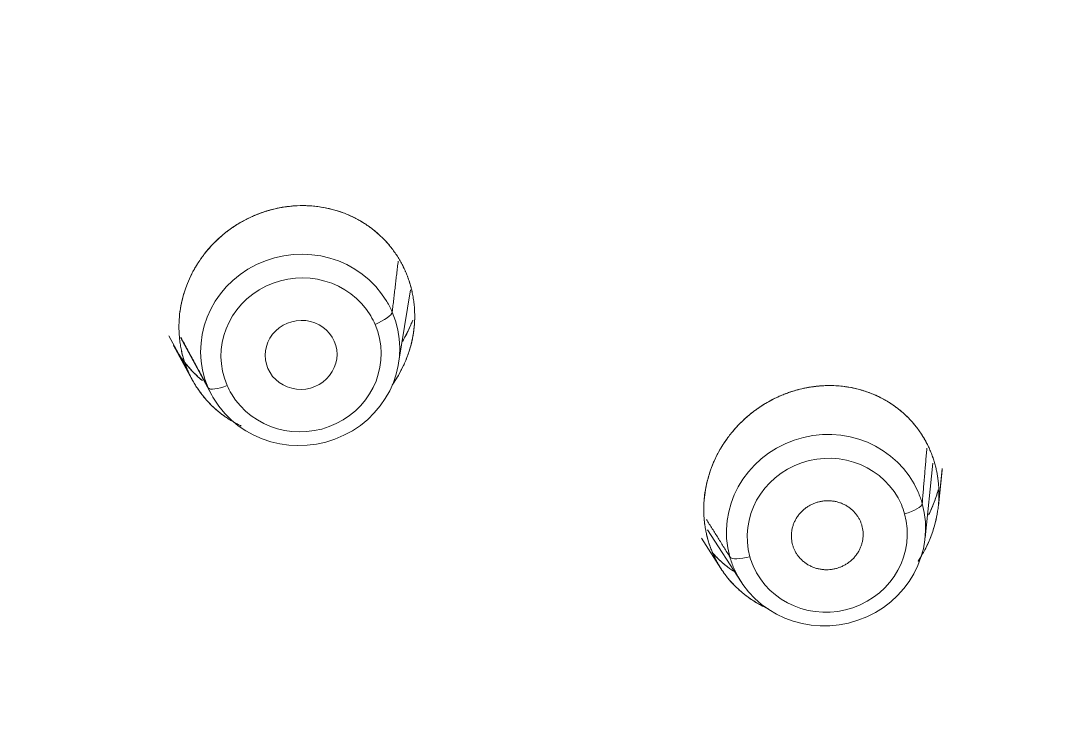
# Model space of a CAD drawing. Extents: x 6453 to 7582, y 0 to 827.
# Drawn here: x 6993.29 to 7009.3, y 502.98 to 513.73 of the extents above; entities that cross this region are included whole.
import ezdxf

# ---------------------------------------------------------------- set-up
doc = ezdxf.new("R2010")
doc.units = 0
doc.header["$LTSCALE"] = 30
doc.header["$MEASUREMENT"] = 0
doc.linetypes.add('HIDDEN2', pattern=[4.7625, 3.175, -1.5875])
doc.layers.add('1', color=7, linetype='CONTINUOUS')
doc.layers.add('2', color=1, linetype='HIDDEN2')

msp = doc.modelspace()

# ---------------------------------------------------------------- linework, layer by layer
at = {"layer": '1', "color": 7, "linetype": 'Continuous', "lineweight": 18}
for p, q in [((6999.064, 508.495), (6999.243, 509.615)), ((6995.843, 508.373), (6995.55, 508.912)), ((6995.843, 508.373), (6995.55, 508.912)), ((6995.55, 508.912), (6995.843, 508.373)), ((6995.55, 508.912), (6995.843, 508.373)), ((6995.727, 508.885), (6996.207, 508.004)), ((6995.622, 508.764), (6995.907, 508.24)), ((6995.622, 508.764), (6995.907, 508.24)), ((6995.907, 508.24), (6995.911, 508.233)), ((7007.116, 505.822), (7007.236, 506.965)), ((7007.319, 506.311), (7007.378, 506.882)), ((7007.319, 506.311), (7007.376, 506.859)), ((7003.789, 505.948), (7004.302, 505.151)), ((7003.694, 505.818), (7003.993, 505.354)), ((7003.694, 505.818), (7003.993, 505.354)), ((7003.993, 505.354), (7004.001, 505.343))]:
    msp.add_line(p, q, dxfattribs=at)
for centre, major_axis, ratio, start_param, end_param in [((6959.952, 496.519), (-59.628, 0), 0.953717, 3.141593, 6.283185), ((6959.952, 496.519), (-59.628, 0), 0.953717, 3.141593, 6.274276), ((6997.559, 508.697), (1.503, 0.258), 0.958432, 0.352622, 3.371439), ((6997.559, 508.697), (1.503, 0.258), 0.958432, 0.229846, 0.352622), ((6997.559, 508.697), (-1.503, -0.258), 0.958432, 0.352622, 3.371439), ((6997.572, 508.621), (0.542, 0.093), 0.958432, 0.229846, 3.371439), ((6997.572, 508.621), (-0.542, -0.093), 0.958432, 0.229846, 3.371439), ((6997.559, 508.697), (-1.503, -0.258), 0.958432, 0.229846, 0.352622), ((7005.601, 505.94), (-1.485, -0.354), 0.956823, 3.306467, 6.321419), ((7005.601, 505.94), (-1.485, -0.354), 0.956823, 3.179827, 3.306467), ((7005.601, 505.94), (-1.485, -0.354), 0.956823, 0.164874, 3.179827), ((7005.601, 505.94), (-1.485, -0.354), 0.956823, 0.038234, 0.164874)]:
    msp.add_ellipse(centre, major_axis=major_axis, ratio=ratio, start_param=start_param, end_param=end_param, dxfattribs=at)
at = {"layer": '1', "color": 7, "linetype": 'Continuous', "lineweight": 13}
for centre, major_axis, ratio, start_param, end_param in [((6997.572, 508.621), (1.209, 0.208), 0.958432, 0.352622, 3.371439), ((6997.572, 508.621), (1.209, 0.208), 0.958432, 0.229846, 0.352622), ((6998.689, 509.171), (-0.275, -0.12), 0.277816, 1.503077, 2.98169), ((6997.572, 508.621), (1.209, 0.208), 0.958432, 3.494214, 6.513032), ((6996.426, 508.239), (-0.275, -0.12), 0.277816, 0.024464, 1.503077), ((6997.572, 508.621), (1.209, 0.208), 0.958432, 3.371439, 3.494214), ((7005.62, 505.863), (1.194, 0.285), 0.956823, 0.164874, 3.179827), ((7005.62, 505.863), (1.194, 0.285), 0.956823, 0.038234, 0.164874), ((7006.782, 506.276), (0.289, 0.081), 0.290459, 4.700777, 6.174924), ((7005.62, 505.863), (-1.194, -0.285), 0.956823, 0.164874, 3.179827), ((7004.416, 505.62), (-0.289, -0.081), 0.29046, 0.085038, 1.559185), ((7005.62, 505.863), (-1.194, -0.285), 0.956823, 0.038234, 0.164874)]:
    msp.add_ellipse(centre, major_axis=major_axis, ratio=ratio, start_param=start_param, end_param=end_param, dxfattribs=at)
at = {"layer": '1', "color": 7, "linetype": 'Continuous', "lineweight": 18}
for points, knots in [([(6962.419, 439.668), (6962.999, 439.691), (6964.676, 439.78), (6967.443, 440.04), (6970.703, 440.52), (6973.93, 441.172), (6977.115, 441.992), (6980.248, 442.979), (6983.318, 444.129), (6986.318, 445.439), (6989.237, 446.905), (6992.067, 448.523), (6994.799, 450.287), (6997.425, 452.192), (6999.937, 454.232), (7002.327, 456.402), (7004.588, 458.694), (7006.713, 461.101), (7008.695, 463.617), (7010.529, 466.233), (7012.208, 468.942), (7013.729, 471.735), (7015.085, 474.604), (7016.274, 477.54), (7017.291, 480.534), (7018.133, 483.576), (7018.799, 486.659), (7019.284, 489.772), (7019.59, 492.905), (7019.713, 496.05), (7019.655, 499.196), (7019.414, 502.335), (7018.993, 505.456), (7018.391, 508.55), (7017.612, 511.608), (7016.657, 514.62), (7015.53, 517.578), (7014.233, 520.471), (7012.77, 523.292), (7011.147, 526.031), (7009.368, 528.681), (7007.439, 531.234), (7005.364, 533.681), (7003.152, 536.015), (7000.807, 538.229), (6998.339, 540.316), (6995.753, 542.27), (6993.058, 544.085), (6990.263, 545.755), (6987.375, 547.276), (6984.403, 548.643), (6981.357, 549.85), (6978.245, 550.896), (6975.078, 551.776), (6971.865, 552.489), (6968.616, 553.031), (6965.34, 553.401), (6962.047, 553.598), (6958.749, 553.622), (6955.453, 553.471), (6952.172, 553.148), (6948.914, 552.652), (6945.69, 551.986), (6942.51, 551.151), (6939.382, 550.149), (6936.317, 548.985), (6933.324, 547.661), (6930.413, 546.181), (6927.591, 544.551), (6924.868, 542.774), (6922.252, 540.857), (6919.75, 538.805), (6917.371, 536.624), (6915.122, 534.322), (6913.01, 531.904), (6911.04, 529.379), (6909.22, 526.755), (6907.554, 524.038), (6906.048, 521.238), (6904.706, 518.363), (6903.532, 515.422), (6902.531, 512.423), (6901.704, 509.377), (6901.055, 506.291), (6900.585, 503.176), (6900.295, 500.041), (6900.188, 496.896), (6900.263, 493.75), (6900.519, 490.612), (6900.956, 487.493), (6901.573, 484.402), (6902.368, 481.348), (6903.339, 478.34), (6904.481, 475.388), (6905.793, 472.5), (6907.27, 469.686), (6908.907, 466.954), (6910.699, 464.313), (6912.642, 461.769), (6914.729, 459.332), (6916.953, 457.008), (6919.309, 454.805), (6921.788, 452.73), (6924.384, 450.788), (6927.088, 448.985), (6929.892, 447.328), (6932.788, 445.82), (6935.766, 444.468), (6938.818, 443.274), (6941.935, 442.243), (6945.107, 441.377), (6948.323, 440.68), (6951.575, 440.153), (6954.634, 439.822), (6956.606, 439.702), (6957.484, 439.668)], [0, 0, 0, 0, 0.004702, 0.013606, 0.022511, 0.031416, 0.040321, 0.049226, 0.058131, 0.067035, 0.07594, 0.084844, 0.093748, 0.102652, 0.111556, 0.120459, 0.129362, 0.138265, 0.147168, 0.15607, 0.164972, 0.173874, 0.182775, 0.191676, 0.200577, 0.209478, 0.218378, 0.227279, 0.236179, 0.245079, 0.253978, 0.262878, 0.271778, 0.280678, 0.289578, 0.298478, 0.307379, 0.316279, 0.32518, 0.334081, 0.342982, 0.351884, 0.360785, 0.369687, 0.37859, 0.387493, 0.396396, 0.405299, 0.414202, 0.423106, 0.43201, 0.440914, 0.449818, 0.458723, 0.467628, 0.476532, 0.485437, 0.494342, 0.503247, 0.512152, 0.521057, 0.529962, 0.538867, 0.547772, 0.556677, 0.565582, 0.574486, 0.583391, 0.592295, 0.601199, 0.610103, 0.619007, 0.62791, 0.636813, 0.645716, 0.654619, 0.663521, 0.672423, 0.681325, 0.690226, 0.699127, 0.708028, 0.716929, 0.725829, 0.734729, 0.743629, 0.752529, 0.761429, 0.770329, 0.779229, 0.788129, 0.797029, 0.805929, 0.814829, 0.82373, 0.832631, 0.841532, 0.850433, 0.859334, 0.868236, 0.877138, 0.886041, 0.894944, 0.903847, 0.91275, 0.921653, 0.930557, 0.939461, 0.948365, 0.95727, 0.966174, 0.975079, 0.983983, 0.992888, 1, 1, 1, 1]), ([(6995.778, 451.033), (6996.33, 451.416), (6997.748, 452.443), (6999.935, 454.234), (7002.327, 456.401), (7004.588, 458.694), (7006.713, 461.101), (7008.695, 463.617), (7010.529, 466.233), (7012.208, 468.942), (7013.729, 471.735), (7015.085, 474.604), (7016.274, 477.54), (7017.291, 480.534), (7018.133, 483.576), (7018.799, 486.659), (7019.284, 489.772), (7019.59, 492.905), (7019.713, 496.05), (7019.655, 499.196), (7019.414, 502.335), (7018.993, 505.456), (7018.391, 508.55), (7017.612, 511.608), (7016.657, 514.62), (7015.53, 517.578), (7014.233, 520.471), (7012.77, 523.292), (7011.147, 526.031), (7009.368, 528.681), (7007.439, 531.234), (7005.364, 533.681), (7003.152, 536.015), (7000.807, 538.229), (6998.339, 540.316), (6995.753, 542.27), (6993.058, 544.085), (6990.263, 545.755), (6987.375, 547.276), (6984.403, 548.643), (6981.357, 549.85), (6978.245, 550.896), (6975.078, 551.776), (6971.865, 552.489), (6968.616, 553.031), (6965.34, 553.401), (6962.047, 553.598), (6958.749, 553.622), (6955.453, 553.471), (6952.172, 553.148), (6948.914, 552.652), (6945.69, 551.986), (6942.51, 551.151), (6939.382, 550.149), (6936.317, 548.985), (6933.324, 547.661), (6930.413, 546.181), (6927.591, 544.551), (6924.868, 542.774), (6922.252, 540.857), (6919.75, 538.805), (6917.371, 536.624), (6915.122, 534.322), (6913.01, 531.904), (6911.04, 529.379), (6909.22, 526.755), (6907.554, 524.038), (6906.048, 521.238), (6904.706, 518.363), (6903.532, 515.422), (6902.531, 512.423), (6901.704, 509.377), (6901.055, 506.291), (6900.585, 503.176), (6900.295, 500.041), (6900.188, 496.896), (6900.263, 493.75), (6900.519, 490.612), (6900.956, 487.493), (6901.573, 484.402), (6902.368, 481.348), (6903.339, 478.34), (6904.481, 475.388), (6905.793, 472.5), (6907.27, 469.686), (6908.907, 466.954), (6910.699, 464.313), (6912.642, 461.769), (6914.729, 459.332), (6916.954, 457.009), (6919.307, 454.804), (6921.793, 452.736), (6923.685, 451.284), (6924.774, 450.56), (6924.962, 450.437)], [0, 0, 0, 0, 0.006833, 0.017845, 0.028856, 0.039868, 0.050878, 0.061889, 0.072899, 0.083908, 0.094918, 0.105926, 0.116935, 0.127943, 0.138951, 0.149959, 0.160966, 0.171973, 0.18298, 0.193987, 0.204994, 0.216001, 0.227008, 0.238016, 0.249023, 0.26003, 0.271038, 0.282046, 0.293055, 0.304063, 0.315072, 0.326082, 0.337091, 0.348102, 0.359112, 0.370123, 0.381134, 0.392146, 0.403157, 0.414169, 0.425182, 0.436194, 0.447207, 0.45822, 0.469233, 0.480246, 0.491259, 0.502272, 0.513286, 0.524299, 0.535313, 0.546326, 0.557339, 0.568352, 0.579365, 0.590378, 0.601391, 0.612403, 0.623416, 0.634428, 0.645439, 0.656451, 0.667462, 0.678472, 0.689483, 0.700493, 0.711502, 0.722512, 0.73352, 0.744529, 0.755537, 0.766545, 0.777553, 0.78856, 0.799567, 0.810574, 0.821581, 0.832588, 0.843595, 0.854602, 0.865609, 0.876617, 0.887624, 0.898632, 0.90964, 0.920649, 0.931657, 0.942666, 0.953676, 0.964686, 0.975696, 0.986706, 0.997717, 1, 1, 1, 1]), ([(6995.843, 508.373), (6995.84, 508.379), (6995.834, 508.392), (6995.826, 508.411), (6995.819, 508.431), (6995.811, 508.45), (6995.804, 508.47), (6995.797, 508.49), (6995.79, 508.51), (6995.784, 508.53), (6995.777, 508.55), (6995.771, 508.57), (6995.766, 508.59), (6995.76, 508.611), (6995.755, 508.631), (6995.75, 508.652), (6995.745, 508.672), (6995.736, 508.714), (6995.724, 508.776), (6995.713, 508.861), (6995.706, 508.946), (6995.702, 509.06), (6995.707, 509.204), (6995.732, 509.376), (6995.773, 509.546), (6995.831, 509.714), (6995.905, 509.875), (6995.994, 510.029), (6996.098, 510.175), (6996.216, 510.311), (6996.346, 510.435), (6996.488, 510.547), (6996.64, 510.646), (6996.802, 510.73), (6996.972, 510.799), (6997.148, 510.852), (6997.328, 510.887), (6997.51, 510.904), (6997.692, 510.904), (6997.871, 510.885), (6998.046, 510.849), (6998.214, 510.796), (6998.374, 510.728), (6998.525, 510.644), (6998.666, 510.546), (6998.773, 510.454), (6998.852, 510.375), (6998.908, 510.313), (6998.961, 510.248), (6999.002, 510.192), (6999.033, 510.146), (6999.056, 510.112), (6999.077, 510.077), (6999.097, 510.041), (6999.117, 510.005), (6999.136, 509.968), (6999.153, 509.931), (6999.164, 509.906), (6999.17, 509.894)], [0, 0, 0, 0, 0.003815, 0.007627, 0.011437, 0.015246, 0.019053, 0.02286, 0.026667, 0.030475, 0.034285, 0.038097, 0.041911, 0.045729, 0.049552, 0.053379, 0.057211, 0.061049, 0.076415, 0.091738, 0.10706, 0.122422, 0.153317, 0.184228, 0.215348, 0.246717, 0.278061, 0.309191, 0.340416, 0.372043, 0.403345, 0.434761, 0.466378, 0.498107, 0.530168, 0.562502, 0.594857, 0.627178, 0.659271, 0.691438, 0.72314, 0.75491, 0.786263, 0.817548, 0.848438, 0.879349, 0.894571, 0.909762, 0.924954, 0.940177, 0.947675, 0.95516, 0.962635, 0.970105, 0.977572, 0.985042, 0.992516, 1, 1, 1, 1]), ([(6995.843, 508.373), (6995.84, 508.379), (6995.834, 508.392), (6995.826, 508.411), (6995.819, 508.431), (6995.811, 508.45), (6995.804, 508.47), (6995.797, 508.49), (6995.79, 508.51), (6995.784, 508.53), (6995.777, 508.55), (6995.771, 508.57), (6995.766, 508.59), (6995.76, 508.611), (6995.755, 508.631), (6995.75, 508.652), (6995.745, 508.672), (6995.736, 508.714), (6995.724, 508.776), (6995.713, 508.861), (6995.706, 508.946), (6995.702, 509.06), (6995.707, 509.204), (6995.732, 509.376), (6995.773, 509.546), (6995.831, 509.714), (6995.905, 509.875), (6995.994, 510.029), (6996.098, 510.175), (6996.216, 510.311), (6996.346, 510.435), (6996.488, 510.547), (6996.64, 510.646), (6996.802, 510.73), (6996.972, 510.799), (6997.148, 510.852), (6997.328, 510.887), (6997.51, 510.904), (6997.692, 510.904), (6997.871, 510.885), (6998.046, 510.849), (6998.214, 510.796), (6998.374, 510.728), (6998.525, 510.644), (6998.666, 510.546), (6998.773, 510.454), (6998.852, 510.375), (6998.908, 510.313), (6998.961, 510.248), (6999.002, 510.192), (6999.033, 510.146), (6999.056, 510.112), (6999.077, 510.077), (6999.097, 510.041), (6999.117, 510.005), (6999.136, 509.968), (6999.153, 509.931), (6999.164, 509.906), (6999.17, 509.894)], [0, 0, 0, 0, 0.003815, 0.007627, 0.011437, 0.015246, 0.019053, 0.02286, 0.026667, 0.030475, 0.034285, 0.038097, 0.041911, 0.045729, 0.049552, 0.053379, 0.057211, 0.061049, 0.076415, 0.091738, 0.10706, 0.122422, 0.153317, 0.184228, 0.215348, 0.246717, 0.278061, 0.309191, 0.340416, 0.372043, 0.403345, 0.434761, 0.466378, 0.498107, 0.530168, 0.562502, 0.594857, 0.627178, 0.659271, 0.691438, 0.72314, 0.75491, 0.786263, 0.817548, 0.848438, 0.879349, 0.894571, 0.909762, 0.924954, 0.940177, 0.947675, 0.95516, 0.962635, 0.970105, 0.977572, 0.985042, 0.992516, 1, 1, 1, 1]), ([(6999.17, 509.894), (6999.167, 509.9), (6999.162, 509.912), (6999.153, 509.931), (6999.145, 509.949), (6999.136, 509.968), (6999.127, 509.986), (6999.117, 510.004), (6999.108, 510.022), (6999.098, 510.04), (6999.088, 510.058), (6999.077, 510.076), (6999.067, 510.093), (6999.056, 510.111), (6999.045, 510.128), (6999.034, 510.146), (6999.022, 510.163), (6998.998, 510.197), (6998.961, 510.248), (6998.909, 510.313), (6998.853, 510.375), (6998.775, 510.452), (6998.67, 510.543), (6998.532, 510.64), (6998.379, 510.726), (6998.223, 510.793), (6998.064, 510.844), (6997.896, 510.881), (6997.71, 510.903), (6997.535, 510.905), (6997.386, 510.893), (6997.265, 510.875), (6997.16, 510.853), (6997.064, 510.827), (6996.966, 510.795), (6996.876, 510.76), (6996.808, 510.73), (6996.766, 510.71), (6996.717, 510.685), (6996.622, 510.634), (6996.48, 510.543), (6996.336, 510.426), (6996.204, 510.297), (6996.09, 510.164), (6995.983, 510.012), (6995.898, 509.861), (6995.828, 509.706), (6995.772, 509.543), (6995.731, 509.371), (6995.707, 509.2), (6995.702, 509.06), (6995.706, 508.947), (6995.713, 508.861), (6995.724, 508.776), (6995.737, 508.707), (6995.749, 508.655), (6995.758, 508.618), (6995.768, 508.582), (6995.778, 508.546), (6995.79, 508.511), (6995.802, 508.476), (6995.815, 508.441), (6995.828, 508.407), (6995.838, 508.384), (6995.843, 508.373)], [0, 0, 0, 0, 0.003691, 0.007389, 0.011092, 0.014801, 0.018516, 0.022236, 0.025963, 0.029696, 0.033434, 0.037179, 0.040929, 0.044686, 0.048448, 0.052216, 0.05599, 0.05977, 0.074997, 0.090219, 0.105436, 0.120648, 0.150233, 0.1808, 0.212682, 0.245083, 0.272528, 0.302678, 0.33734, 0.372809, 0.395357, 0.41692, 0.4375, 0.451718, 0.469418, 0.491784, 0.501917, 0.508777, 0.515926, 0.531126, 0.565265, 0.603871, 0.627975, 0.662024, 0.695479, 0.72537, 0.753291, 0.785342, 0.817028, 0.847507, 0.87717, 0.892647, 0.908136, 0.923636, 0.939149, 0.945987, 0.952806, 0.959605, 0.966385, 0.973146, 0.979888, 0.986611, 0.993315, 1, 1, 1, 1]), ([(6999.17, 509.894), (6999.167, 509.9), (6999.162, 509.912), (6999.153, 509.931), (6999.145, 509.949), (6999.136, 509.968), (6999.127, 509.986), (6999.117, 510.004), (6999.108, 510.022), (6999.098, 510.04), (6999.088, 510.058), (6999.077, 510.076), (6999.067, 510.093), (6999.056, 510.111), (6999.045, 510.128), (6999.034, 510.146), (6999.022, 510.163), (6998.998, 510.197), (6998.961, 510.248), (6998.909, 510.313), (6998.853, 510.375), (6998.775, 510.452), (6998.67, 510.543), (6998.532, 510.64), (6998.379, 510.726), (6998.223, 510.793), (6998.064, 510.844), (6997.896, 510.881), (6997.71, 510.903), (6997.568, 510.905), (6997.432, 510.897), (6997.334, 510.887), (6997.219, 510.866), (6997.106, 510.839), (6996.965, 510.797), (6996.844, 510.747), (6996.766, 510.71), (6996.717, 510.685), (6996.622, 510.634), (6996.48, 510.543), (6996.336, 510.426), (6996.204, 510.297), (6996.09, 510.164), (6995.983, 510.012), (6995.898, 509.861), (6995.828, 509.706), (6995.771, 509.542), (6995.73, 509.369), (6995.707, 509.199), (6995.702, 509.058), (6995.706, 508.945), (6995.713, 508.86), (6995.724, 508.775), (6995.738, 508.705), (6995.75, 508.649), (6995.76, 508.608), (6995.772, 508.568), (6995.784, 508.528), (6995.797, 508.488), (6995.811, 508.449), (6995.826, 508.411), (6995.837, 508.385), (6995.843, 508.373)], [0, 0, 0, 0, 0.003691, 0.007389, 0.011092, 0.014801, 0.018516, 0.022237, 0.025964, 0.029696, 0.033435, 0.03718, 0.04093, 0.044686, 0.048449, 0.052217, 0.055991, 0.059771, 0.074999, 0.090221, 0.105438, 0.12065, 0.150236, 0.180803, 0.212686, 0.245088, 0.272533, 0.302684, 0.337346, 0.372816, 0.378147, 0.409482, 0.424867, 0.440056, 0.47072, 0.501908, 0.508768, 0.515917, 0.531118, 0.565257, 0.603864, 0.627968, 0.662019, 0.695474, 0.725366, 0.753287, 0.78545, 0.817246, 0.847824, 0.87758, 0.893009, 0.908449, 0.923901, 0.939365, 0.94703, 0.954669, 0.962284, 0.969876, 0.977442, 0.984985, 0.992505, 1, 1, 1, 1]), ([(6999.17, 509.894), (6999.173, 509.887), (6999.178, 509.874), (6999.186, 509.855), (6999.194, 509.835), (6999.202, 509.815), (6999.209, 509.795), (6999.216, 509.775), (6999.223, 509.755), (6999.229, 509.735), (6999.236, 509.715), (6999.242, 509.695), (6999.248, 509.674), (6999.253, 509.654), (6999.258, 509.633), (6999.264, 509.612), (6999.268, 509.591), (6999.277, 509.549), (6999.289, 509.485), (6999.301, 509.398), (6999.308, 509.311), (6999.311, 509.193), (6999.304, 509.044), (6999.277, 508.864), (6999.231, 508.687), (6999.145, 508.457), (6999.05, 508.282), (6998.972, 508.17), (6998.965, 508.161)], [0, 0, 0, 0, 0.011811, 0.023618, 0.035423, 0.047227, 0.059033, 0.07084, 0.082652, 0.09447, 0.106295, 0.118128, 0.129973, 0.141829, 0.153698, 0.165583, 0.177484, 0.189404, 0.237745, 0.285963, 0.334167, 0.382463, 0.481842, 0.58067, 0.679947, 0.780664, 0.980571, 1, 1, 1, 1]), ([(6999.17, 509.894), (6999.173, 509.887), (6999.178, 509.874), (6999.186, 509.855), (6999.194, 509.835), (6999.202, 509.815), (6999.209, 509.795), (6999.216, 509.775), (6999.223, 509.755), (6999.229, 509.735), (6999.236, 509.715), (6999.242, 509.695), (6999.248, 509.674), (6999.253, 509.654), (6999.258, 509.633), (6999.264, 509.612), (6999.268, 509.591), (6999.277, 509.549), (6999.289, 509.485), (6999.301, 509.398), (6999.308, 509.311), (6999.311, 509.193), (6999.304, 509.044), (6999.277, 508.864), (6999.231, 508.687), (6999.145, 508.457), (6999.05, 508.282), (6998.972, 508.17), (6998.965, 508.161)], [0, 0, 0, 0, 0.011811, 0.023618, 0.035423, 0.047227, 0.059033, 0.07084, 0.082652, 0.09447, 0.106295, 0.118128, 0.129973, 0.141829, 0.153698, 0.165583, 0.177484, 0.189404, 0.237745, 0.285963, 0.334167, 0.382463, 0.481842, 0.58067, 0.679947, 0.780664, 0.980571, 1, 1, 1, 1]), ([(6998.968, 508.165), (6998.978, 508.179), (6999.022, 508.243), (6999.091, 508.358), (6999.17, 508.521), (6999.233, 508.694), (6999.279, 508.875), (6999.304, 509.052), (6999.311, 509.197), (6999.308, 509.312), (6999.301, 509.399), (6999.289, 509.486), (6999.276, 509.555), (6999.265, 509.608), (6999.255, 509.646), (6999.246, 509.682), (6999.235, 509.718), (6999.223, 509.754), (6999.211, 509.79), (6999.198, 509.825), (6999.185, 509.86), (6999.175, 509.882), (6999.17, 509.894)], [0, 0, 0, 0, 0.029118, 0.124975, 0.217579, 0.322892, 0.425766, 0.523305, 0.616678, 0.665227, 0.71374, 0.762216, 0.810657, 0.831984, 0.853239, 0.874422, 0.895532, 0.91657, 0.937536, 0.958429, 0.979251, 1, 1, 1, 1]), ([(6998.968, 508.165), (6998.978, 508.179), (6999.022, 508.243), (6999.091, 508.358), (6999.17, 508.521), (6999.233, 508.694), (6999.279, 508.875), (6999.304, 509.052), (6999.311, 509.197), (6999.308, 509.312), (6999.301, 509.399), (6999.289, 509.486), (6999.276, 509.555), (6999.265, 509.608), (6999.255, 509.646), (6999.246, 509.682), (6999.235, 509.718), (6999.223, 509.754), (6999.211, 509.79), (6999.198, 509.825), (6999.185, 509.86), (6999.175, 509.882), (6999.17, 509.894)], [0, 0, 0, 0, 0.029118, 0.124975, 0.217579, 0.322892, 0.425766, 0.523305, 0.616678, 0.665227, 0.71374, 0.762216, 0.810657, 0.831984, 0.853239, 0.874422, 0.895532, 0.91657, 0.937536, 0.958429, 0.979251, 1, 1, 1, 1]), ([(6999.279, 509.152), (6999.272, 509.134), (6999.244, 509.063), (6999.193, 508.953), (6999.144, 508.863), (6999.121, 508.824)], [0, 0, 0, 0, 0.157228, 0.632036, 1, 1, 1, 1]), ([(6999.279, 509.153), (6999.273, 509.135), (6999.245, 509.066), (6999.205, 508.977), (6999.168, 508.908), (6999.158, 508.889)], [0, 0, 0, 0, 0.190194, 0.776212, 1, 1, 1, 1]), ([(6999.125, 508.832), (6999.142, 508.86), (6999.179, 508.926), (6999.212, 508.994), (6999.23, 509.034)], [0, 0, 0, 0, 0.420096, 1, 1, 1, 1]), ([(6999.158, 508.889), (6999.164, 508.9), (6999.201, 508.969), (6999.24, 509.054), (6999.27, 509.129), (6999.275, 509.142)], [0, 0, 0, 0, 0.132219, 0.841664, 1, 1, 1, 1]), ([(6995.621, 508.766), (6995.623, 508.763), (6995.628, 508.753), (6995.637, 508.738), (6995.647, 508.719), (6995.658, 508.7), (6995.67, 508.682), (6995.681, 508.663), (6995.693, 508.645), (6995.705, 508.627), (6995.717, 508.609), (6995.743, 508.571), (6995.784, 508.515), (6995.843, 508.443), (6995.905, 508.374), (6995.978, 508.301), (6996.031, 508.254), (6996.062, 508.228)], [0, 0, 0, 0, 0.01555, 0.046438, 0.077338, 0.108254, 0.139189, 0.17015, 0.201141, 0.232165, 0.263229, 0.294335, 0.427897, 0.561111, 0.694339, 0.827938, 1, 1, 1, 1]), ([(6995.621, 508.766), (6995.622, 508.763), (6995.627, 508.754), (6995.636, 508.739), (6995.647, 508.72), (6995.657, 508.702), (6995.669, 508.683), (6995.68, 508.665), (6995.691, 508.647), (6995.703, 508.629), (6995.727, 508.593), (6995.765, 508.539), (6995.819, 508.471), (6995.876, 508.405), (6995.953, 508.324), (6996.014, 508.268), (6996.055, 508.234)], [0, 0, 0, 0, 0.014297, 0.045342, 0.076394, 0.107457, 0.138535, 0.169633, 0.200755, 0.231906, 0.26309, 0.389416, 0.515422, 0.641406, 0.767667, 1, 1, 1, 1]), ([(6996.055, 508.234), (6996.014, 508.268), (6995.954, 508.324), (6995.877, 508.405), (6995.819, 508.471), (6995.765, 508.539), (6995.723, 508.599), (6995.691, 508.647), (6995.668, 508.684), (6995.646, 508.721), (6995.631, 508.748), (6995.622, 508.763), (6995.621, 508.766)], [0, 0, 0, 0, 0.232154, 0.358129, 0.484267, 0.610576, 0.737063, 0.799848, 0.862477, 0.92495, 0.987269, 1, 1, 1, 1]), ([(6996.062, 508.228), (6996.031, 508.254), (6995.978, 508.301), (6995.905, 508.374), (6995.843, 508.443), (6995.783, 508.516), (6995.738, 508.577), (6995.705, 508.626), (6995.683, 508.66), (6995.661, 508.695), (6995.641, 508.73), (6995.627, 508.754), (6995.621, 508.766), (6995.621, 508.766)], [0, 0, 0, 0, 0.172147, 0.305577, 0.439106, 0.572742, 0.706494, 0.765437, 0.824216, 0.882833, 0.941288, 0.999581, 1, 1, 1, 1]), ([(6996.423, 507.667), (6996.398, 507.684), (6996.329, 507.735), (6996.243, 507.809), (6996.164, 507.887), (6996.108, 507.949), (6996.055, 508.014), (6996.014, 508.069), (6995.985, 508.112), (6995.964, 508.143), (6995.945, 508.175), (6995.926, 508.207), (6995.908, 508.239), (6995.89, 508.272), (6995.874, 508.305), (6995.858, 508.339), (6995.848, 508.361), (6995.843, 508.373)], [0, 0, 0, 0, 0.096202, 0.277189, 0.367468, 0.457591, 0.547798, 0.638323, 0.678706, 0.718991, 0.759198, 0.799348, 0.839463, 0.879565, 0.919674, 0.959812, 1, 1, 1, 1]), ([(6996.423, 507.667), (6996.398, 507.684), (6996.329, 507.735), (6996.243, 507.809), (6996.164, 507.887), (6996.108, 507.949), (6996.055, 508.014), (6996.014, 508.069), (6995.985, 508.112), (6995.964, 508.143), (6995.945, 508.175), (6995.926, 508.207), (6995.908, 508.239), (6995.89, 508.272), (6995.874, 508.305), (6995.858, 508.339), (6995.848, 508.361), (6995.843, 508.373)], [0, 0, 0, 0, 0.096202, 0.277189, 0.367468, 0.457591, 0.547798, 0.638323, 0.678706, 0.718991, 0.759198, 0.799348, 0.839463, 0.879565, 0.919674, 0.959812, 1, 1, 1, 1]), ([(6995.843, 508.373), (6995.845, 508.366), (6995.851, 508.354), (6995.859, 508.335), (6995.868, 508.317), (6995.877, 508.298), (6995.886, 508.28), (6995.896, 508.262), (6995.906, 508.243), (6995.916, 508.225), (6995.926, 508.207), (6995.936, 508.189), (6995.947, 508.171), (6995.958, 508.154), (6995.969, 508.136), (6995.98, 508.119), (6995.992, 508.101), (6996.016, 508.067), (6996.053, 508.016), (6996.107, 507.951), (6996.163, 507.888), (6996.241, 507.811), (6996.345, 507.721), (6996.481, 507.626), (6996.587, 507.566), (6996.647, 507.537), (6996.655, 507.533)], [0, 0, 0, 0, 0.017157, 0.034341, 0.051552, 0.068792, 0.086058, 0.103353, 0.120676, 0.138026, 0.155404, 0.172811, 0.190245, 0.207708, 0.225199, 0.242719, 0.260266, 0.277843, 0.348669, 0.419458, 0.490213, 0.560939, 0.695493, 0.833737, 0.977266, 1, 1, 1, 1]), ([(6995.843, 508.373), (6995.845, 508.366), (6995.851, 508.354), (6995.859, 508.335), (6995.868, 508.317), (6995.877, 508.298), (6995.886, 508.28), (6995.896, 508.262), (6995.906, 508.243), (6995.916, 508.225), (6995.926, 508.207), (6995.936, 508.189), (6995.947, 508.171), (6995.958, 508.154), (6995.969, 508.136), (6995.98, 508.119), (6995.992, 508.101), (6996.016, 508.067), (6996.053, 508.016), (6996.107, 507.951), (6996.163, 507.888), (6996.241, 507.811), (6996.345, 507.721), (6996.481, 507.626), (6996.587, 507.566), (6996.647, 507.537), (6996.655, 507.533)], [0, 0, 0, 0, 0.017157, 0.034341, 0.051552, 0.068792, 0.086058, 0.103353, 0.120676, 0.138026, 0.155404, 0.172811, 0.190245, 0.207708, 0.225199, 0.242719, 0.260266, 0.277843, 0.348669, 0.419458, 0.490213, 0.560939, 0.695493, 0.833737, 0.977266, 1, 1, 1, 1]), ([(7003.794, 505.798), (7003.792, 505.805), (7003.788, 505.818), (7003.783, 505.839), (7003.778, 505.859), (7003.773, 505.88), (7003.768, 505.9), (7003.764, 505.921), (7003.76, 505.942), (7003.756, 505.963), (7003.753, 505.984), (7003.75, 506.004), (7003.747, 506.025), (7003.744, 506.047), (7003.741, 506.068), (7003.739, 506.089), (7003.737, 506.11), (7003.734, 506.153), (7003.731, 506.217), (7003.731, 506.302), (7003.735, 506.389), (7003.747, 506.503), (7003.772, 506.646), (7003.818, 506.815), (7003.879, 506.979), (7003.955, 507.136), (7004.047, 507.286), (7004.153, 507.429), (7004.272, 507.563), (7004.404, 507.686), (7004.547, 507.798), (7004.699, 507.896), (7004.86, 507.979), (7005.029, 508.047), (7005.204, 508.1), (7005.385, 508.135), (7005.568, 508.153), (7005.752, 508.152), (7005.934, 508.132), (7006.091, 508.099), (7006.224, 508.058), (7006.334, 508.016), (7006.457, 507.959), (7006.59, 507.882), (7006.727, 507.782), (7006.853, 507.669), (7006.946, 507.565), (7007.014, 507.477), (7007.061, 507.409), (7007.105, 507.338), (7007.137, 507.279), (7007.161, 507.232), (7007.177, 507.199), (7007.191, 507.165), (7007.206, 507.131), (7007.219, 507.097), (7007.232, 507.062), (7007.244, 507.028), (7007.255, 506.992), (7007.262, 506.969), (7007.265, 506.957)], [0, 0, 0, 0, 0.003832, 0.007659, 0.011481, 0.0153, 0.019116, 0.022929, 0.026741, 0.030551, 0.034361, 0.038171, 0.041982, 0.045794, 0.049608, 0.053425, 0.057245, 0.061069, 0.076385, 0.091685, 0.107009, 0.122399, 0.153096, 0.183869, 0.214377, 0.244796, 0.275277, 0.306027, 0.337125, 0.368385, 0.399822, 0.431091, 0.46249, 0.494324, 0.52657, 0.558918, 0.591692, 0.624537, 0.657408, 0.690264, 0.711714, 0.733125, 0.754591, 0.785966, 0.817331, 0.848131, 0.878863, 0.894074, 0.909262, 0.924461, 0.939704, 0.946437, 0.953155, 0.959861, 0.966558, 0.973248, 0.979935, 0.98662, 0.993308, 1, 1, 1, 1]), ([(7003.794, 505.798), (7003.792, 505.805), (7003.788, 505.818), (7003.783, 505.839), (7003.778, 505.859), (7003.773, 505.88), (7003.768, 505.9), (7003.764, 505.921), (7003.76, 505.942), (7003.756, 505.963), (7003.753, 505.984), (7003.75, 506.004), (7003.747, 506.025), (7003.744, 506.047), (7003.741, 506.068), (7003.739, 506.089), (7003.737, 506.11), (7003.734, 506.153), (7003.731, 506.217), (7003.731, 506.302), (7003.735, 506.389), (7003.747, 506.503), (7003.772, 506.646), (7003.818, 506.815), (7003.879, 506.979), (7003.955, 507.136), (7004.047, 507.286), (7004.153, 507.429), (7004.272, 507.563), (7004.404, 507.686), (7004.547, 507.798), (7004.699, 507.896), (7004.86, 507.979), (7005.029, 508.047), (7005.204, 508.1), (7005.385, 508.135), (7005.568, 508.153), (7005.752, 508.152), (7005.934, 508.132), (7006.091, 508.099), (7006.224, 508.058), (7006.334, 508.016), (7006.457, 507.959), (7006.59, 507.882), (7006.727, 507.782), (7006.853, 507.669), (7006.946, 507.565), (7007.014, 507.477), (7007.061, 507.409), (7007.105, 507.338), (7007.137, 507.279), (7007.161, 507.232), (7007.177, 507.199), (7007.191, 507.165), (7007.206, 507.131), (7007.219, 507.097), (7007.232, 507.062), (7007.244, 507.028), (7007.255, 506.992), (7007.262, 506.969), (7007.265, 506.957)], [0, 0, 0, 0, 0.003832, 0.007659, 0.011481, 0.0153, 0.019116, 0.022929, 0.026741, 0.030551, 0.034361, 0.038171, 0.041982, 0.045794, 0.049608, 0.053425, 0.057245, 0.061069, 0.076385, 0.091685, 0.107009, 0.122399, 0.153096, 0.183869, 0.214377, 0.244796, 0.275277, 0.306027, 0.337125, 0.368385, 0.399822, 0.431091, 0.46249, 0.494324, 0.52657, 0.558918, 0.591692, 0.624537, 0.657408, 0.690264, 0.711714, 0.733125, 0.754591, 0.785966, 0.817331, 0.848131, 0.878863, 0.894074, 0.909262, 0.924461, 0.939704, 0.946437, 0.953155, 0.959861, 0.966558, 0.973248, 0.979935, 0.98662, 0.993308, 1, 1, 1, 1]), ([(7007.265, 506.957), (7007.263, 506.963), (7007.26, 506.977), (7007.254, 506.996), (7007.248, 507.016), (7007.241, 507.035), (7007.235, 507.054), (7007.228, 507.074), (7007.221, 507.093), (7007.213, 507.112), (7007.206, 507.131), (7007.198, 507.15), (7007.19, 507.169), (7007.181, 507.188), (7007.173, 507.207), (7007.164, 507.226), (7007.155, 507.244), (7007.136, 507.282), (7007.106, 507.337), (7007.062, 507.408), (7007.014, 507.477), (7006.948, 507.563), (7006.857, 507.665), (7006.733, 507.777), (7006.594, 507.879), (7006.443, 507.967), (7006.282, 508.039), (7006.117, 508.093), (7005.972, 508.125), (7005.851, 508.142), (7005.743, 508.151), (7005.625, 508.153), (7005.503, 508.147), (7005.395, 508.135), (7005.296, 508.118), (7005.177, 508.092), (7005.064, 508.058), (7004.958, 508.018), (7004.847, 507.972), (7004.697, 507.895), (7004.537, 507.791), (7004.392, 507.676), (7004.263, 507.555), (7004.142, 507.416), (7004.04, 507.275), (7003.952, 507.129), (7003.877, 506.973), (7003.815, 506.807), (7003.77, 506.641), (7003.745, 506.491), (7003.733, 506.359), (7003.73, 506.244), (7003.735, 506.129), (7003.744, 506.041), (7003.754, 505.979), (7003.76, 505.942), (7003.767, 505.905), (7003.775, 505.869), (7003.784, 505.833), (7003.791, 505.81), (7003.794, 505.798)], [0, 0, 0, 0, 0.003694, 0.007395, 0.011102, 0.014816, 0.018537, 0.022264, 0.025998, 0.029739, 0.033486, 0.03724, 0.041001, 0.044769, 0.048543, 0.052324, 0.056112, 0.059906, 0.075199, 0.090501, 0.105814, 0.121137, 0.150565, 0.181053, 0.212929, 0.245404, 0.276803, 0.309712, 0.339663, 0.357372, 0.37546, 0.398404, 0.420282, 0.441096, 0.45605, 0.473362, 0.5057, 0.518022, 0.532611, 0.568937, 0.606157, 0.631626, 0.665039, 0.697879, 0.727443, 0.755216, 0.786782, 0.818049, 0.848193, 0.877614, 0.898207, 0.918862, 0.93935, 0.959767, 0.966526, 0.973264, 0.97998, 0.986675, 0.993348, 1, 1, 1, 1]), ([(7007.265, 506.957), (7007.263, 506.963), (7007.26, 506.977), (7007.254, 506.996), (7007.248, 507.016), (7007.241, 507.035), (7007.235, 507.054), (7007.228, 507.074), (7007.221, 507.093), (7007.213, 507.112), (7007.206, 507.131), (7007.198, 507.15), (7007.19, 507.169), (7007.181, 507.188), (7007.173, 507.207), (7007.164, 507.226), (7007.155, 507.244), (7007.136, 507.282), (7007.106, 507.337), (7007.062, 507.408), (7007.014, 507.477), (7006.948, 507.563), (7006.857, 507.665), (7006.733, 507.777), (7006.594, 507.879), (7006.443, 507.967), (7006.282, 508.039), (7006.117, 508.093), (7005.972, 508.125), (7005.851, 508.142), (7005.741, 508.151), (7005.622, 508.153), (7005.517, 508.148), (7005.436, 508.139), (7005.378, 508.131), (7005.319, 508.122), (7005.241, 508.106), (7005.143, 508.082), (7005.044, 508.05), (7004.958, 508.018), (7004.847, 507.972), (7004.697, 507.895), (7004.537, 507.791), (7004.392, 507.676), (7004.263, 507.555), (7004.142, 507.416), (7004.04, 507.275), (7003.952, 507.129), (7003.877, 506.973), (7003.815, 506.807), (7003.77, 506.641), (7003.746, 506.501), (7003.735, 506.388), (7003.731, 506.302), (7003.731, 506.215), (7003.734, 506.145), (7003.739, 506.091), (7003.743, 506.053), (7003.748, 506.016), (7003.754, 505.979), (7003.76, 505.942), (7003.767, 505.906), (7003.775, 505.869), (7003.784, 505.833), (7003.791, 505.81), (7003.794, 505.798)], [0, 0, 0, 0, 0.003694, 0.007395, 0.011102, 0.014816, 0.018536, 0.022264, 0.025998, 0.029738, 0.033486, 0.03724, 0.041, 0.044768, 0.048542, 0.052323, 0.056111, 0.059905, 0.075197, 0.090499, 0.105812, 0.121135, 0.150562, 0.18105, 0.212925, 0.245399, 0.276798, 0.309707, 0.339656, 0.357365, 0.375453, 0.399034, 0.421396, 0.431548, 0.442437, 0.452501, 0.463483, 0.484592, 0.505701, 0.518023, 0.532611, 0.568937, 0.606156, 0.631624, 0.665037, 0.697876, 0.72744, 0.755212, 0.786778, 0.818044, 0.848187, 0.877608, 0.893024, 0.908453, 0.923898, 0.93936, 0.946172, 0.952965, 0.95974, 0.966496, 0.973233, 0.979952, 0.986653, 0.993335, 1, 1, 1, 1]), ([(7007.265, 506.957), (7007.267, 506.95), (7007.271, 506.937), (7007.276, 506.916), (7007.281, 506.896), (7007.286, 506.875), (7007.29, 506.855), (7007.295, 506.834), (7007.299, 506.814), (7007.303, 506.793), (7007.306, 506.772), (7007.309, 506.751), (7007.312, 506.73), (7007.315, 506.709), (7007.317, 506.688), (7007.32, 506.667), (7007.322, 506.645), (7007.325, 506.602), (7007.328, 506.537), (7007.328, 506.449), (7007.324, 506.362), (7007.312, 506.243), (7007.286, 506.094), (7007.236, 505.917), (7007.167, 505.744), (7007.089, 505.593), (7007.033, 505.502), (7007.008, 505.465)], [0, 0, 0, 0, 0.013761, 0.027518, 0.041275, 0.055032, 0.068792, 0.082556, 0.096327, 0.110106, 0.123895, 0.137696, 0.151511, 0.165342, 0.17919, 0.193057, 0.206946, 0.220858, 0.27743, 0.333859, 0.390272, 0.446799, 0.563647, 0.68005, 0.797224, 0.916369, 1, 1, 1, 1]), ([(7007.265, 506.957), (7007.267, 506.95), (7007.271, 506.937), (7007.276, 506.916), (7007.281, 506.896), (7007.286, 506.875), (7007.29, 506.855), (7007.295, 506.834), (7007.299, 506.814), (7007.303, 506.793), (7007.306, 506.772), (7007.309, 506.751), (7007.312, 506.73), (7007.315, 506.709), (7007.317, 506.688), (7007.32, 506.667), (7007.322, 506.645), (7007.325, 506.602), (7007.328, 506.537), (7007.328, 506.449), (7007.324, 506.362), (7007.312, 506.243), (7007.286, 506.094), (7007.236, 505.917), (7007.167, 505.744), (7007.089, 505.593), (7007.033, 505.502), (7007.008, 505.465)], [0, 0, 0, 0, 0.013761, 0.027518, 0.041275, 0.055032, 0.068792, 0.082556, 0.096327, 0.110106, 0.123895, 0.137696, 0.151511, 0.165342, 0.17919, 0.193057, 0.206946, 0.220858, 0.27743, 0.333859, 0.390272, 0.446799, 0.563647, 0.68005, 0.797224, 0.916369, 1, 1, 1, 1]), ([(7007.008, 505.463), (7007.033, 505.5), (7007.091, 505.594), (7007.169, 505.746), (7007.236, 505.921), (7007.286, 506.096), (7007.312, 506.244), (7007.324, 506.362), (7007.328, 506.45), (7007.328, 506.537), (7007.325, 506.608), (7007.32, 506.662), (7007.316, 506.7), (7007.311, 506.738), (7007.306, 506.775), (7007.299, 506.812), (7007.292, 506.849), (7007.284, 506.885), (7007.275, 506.921), (7007.268, 506.945), (7007.265, 506.957)], [0, 0, 0, 0, 0.084586, 0.207388, 0.322489, 0.438987, 0.553673, 0.610276, 0.666809, 0.723273, 0.779669, 0.804497, 0.829238, 0.853892, 0.878459, 0.902939, 0.927334, 0.951642, 0.975864, 1, 1, 1, 1]), ([(7007.008, 505.463), (7007.033, 505.5), (7007.091, 505.594), (7007.169, 505.746), (7007.236, 505.921), (7007.286, 506.096), (7007.312, 506.244), (7007.324, 506.362), (7007.328, 506.45), (7007.328, 506.537), (7007.325, 506.608), (7007.32, 506.662), (7007.316, 506.7), (7007.311, 506.738), (7007.306, 506.775), (7007.299, 506.812), (7007.292, 506.849), (7007.284, 506.885), (7007.275, 506.921), (7007.268, 506.945), (7007.265, 506.957)], [0, 0, 0, 0, 0.084586, 0.207388, 0.322489, 0.438987, 0.553673, 0.610276, 0.666809, 0.723273, 0.779669, 0.804497, 0.829238, 0.853892, 0.878459, 0.902939, 0.927334, 0.951642, 0.975864, 1, 1, 1, 1]), ([(7007.17, 506.176), (7007.185, 506.205), (7007.228, 506.295), (7007.277, 506.422), (7007.307, 506.521), (7007.317, 506.556)], [0, 0, 0, 0, 0.241855, 0.732646, 1, 1, 1, 1]), ([(7007.17, 506.176), (7007.185, 506.205), (7007.228, 506.295), (7007.277, 506.422), (7007.307, 506.521), (7007.317, 506.556)], [0, 0, 0, 0, 0.241855, 0.732646, 1, 1, 1, 1]), ([(7007.317, 506.556), (7007.308, 506.525), (7007.279, 506.43), (7007.231, 506.302), (7007.186, 506.207), (7007.17, 506.174)], [0, 0, 0, 0, 0.232991, 0.735127, 1, 1, 1, 1]), ([(7007.317, 506.556), (7007.308, 506.525), (7007.279, 506.43), (7007.231, 506.302), (7007.186, 506.207), (7007.17, 506.174)], [0, 0, 0, 0, 0.232991, 0.735127, 1, 1, 1, 1]), ([(7004.689, 504.754), (7004.66, 504.767), (7004.582, 504.806), (7004.459, 504.878), (7004.326, 504.977), (7004.203, 505.088), (7004.111, 505.191), (7004.044, 505.278), (7003.998, 505.346), (7003.954, 505.416), (7003.922, 505.476), (7003.899, 505.522), (7003.883, 505.556), (7003.868, 505.589), (7003.854, 505.623), (7003.84, 505.658), (7003.827, 505.692), (7003.815, 505.727), (7003.804, 505.762), (7003.797, 505.786), (7003.794, 505.798)], [0, 0, 0, 0, 0.065555, 0.183893, 0.300643, 0.416978, 0.534099, 0.592342, 0.650485, 0.708679, 0.767074, 0.793083, 0.819028, 0.844923, 0.870782, 0.896618, 0.922444, 0.948274, 0.974121, 1, 1, 1, 1]), ([(7004.689, 504.754), (7004.66, 504.767), (7004.582, 504.806), (7004.459, 504.878), (7004.326, 504.977), (7004.203, 505.088), (7004.111, 505.191), (7004.044, 505.278), (7003.998, 505.346), (7003.954, 505.416), (7003.922, 505.476), (7003.899, 505.522), (7003.883, 505.556), (7003.868, 505.589), (7003.854, 505.623), (7003.84, 505.658), (7003.827, 505.692), (7003.815, 505.727), (7003.804, 505.762), (7003.797, 505.786), (7003.794, 505.798)], [0, 0, 0, 0, 0.065555, 0.183893, 0.300643, 0.416978, 0.534099, 0.592342, 0.650485, 0.708679, 0.767074, 0.793083, 0.819028, 0.844923, 0.870782, 0.896618, 0.922444, 0.948274, 0.974121, 1, 1, 1, 1]), ([(7003.794, 505.798), (7003.796, 505.791), (7003.799, 505.778), (7003.805, 505.759), (7003.812, 505.739), (7003.818, 505.72), (7003.825, 505.7), (7003.831, 505.681), (7003.839, 505.662), (7003.846, 505.643), (7003.853, 505.624), (7003.861, 505.604), (7003.869, 505.586), (7003.878, 505.567), (7003.886, 505.548), (7003.895, 505.529), (7003.904, 505.511), (7003.923, 505.473), (7003.953, 505.418), (7003.997, 505.347), (7004.044, 505.279), (7004.11, 505.193), (7004.2, 505.092), (7004.321, 504.981), (7004.456, 504.88), (7004.589, 504.801), (7004.677, 504.758), (7004.715, 504.742)], [0, 0, 0, 0, 0.013966, 0.027955, 0.041965, 0.055998, 0.070053, 0.08413, 0.09823, 0.112353, 0.126499, 0.140667, 0.154858, 0.169072, 0.183309, 0.19757, 0.211853, 0.22616, 0.283817, 0.341445, 0.399052, 0.456642, 0.566645, 0.679669, 0.797038, 0.915858, 1, 1, 1, 1]), ([(7003.794, 505.798), (7003.796, 505.791), (7003.799, 505.778), (7003.805, 505.759), (7003.812, 505.739), (7003.818, 505.72), (7003.825, 505.7), (7003.831, 505.681), (7003.839, 505.662), (7003.846, 505.643), (7003.853, 505.624), (7003.861, 505.604), (7003.869, 505.586), (7003.878, 505.567), (7003.886, 505.548), (7003.895, 505.529), (7003.904, 505.511), (7003.923, 505.473), (7003.953, 505.418), (7003.997, 505.347), (7004.044, 505.279), (7004.11, 505.193), (7004.2, 505.092), (7004.321, 504.981), (7004.456, 504.88), (7004.589, 504.801), (7004.677, 504.758), (7004.715, 504.742)], [0, 0, 0, 0, 0.013966, 0.027955, 0.041965, 0.055998, 0.070053, 0.08413, 0.09823, 0.112353, 0.126499, 0.140667, 0.154858, 0.169072, 0.183309, 0.19757, 0.211853, 0.22616, 0.283817, 0.341445, 0.399052, 0.456642, 0.566645, 0.679669, 0.797038, 0.915858, 1, 1, 1, 1]), ([(7003.866, 505.593), (7003.888, 505.568), (7003.953, 505.499), (7004.059, 505.404), (7004.145, 505.339), (7004.184, 505.313)], [0, 0, 0, 0, 0.235369, 0.669094, 1, 1, 1, 1]), ([(7003.866, 505.593), (7003.888, 505.568), (7003.953, 505.499), (7004.059, 505.404), (7004.145, 505.339), (7004.184, 505.313)], [0, 0, 0, 0, 0.235369, 0.669094, 1, 1, 1, 1]), ([(7004.184, 505.312), (7004.143, 505.341), (7004.054, 505.408), (7003.949, 505.503), (7003.886, 505.57), (7003.866, 505.593)], [0, 0, 0, 0, 0.353921, 0.781682, 1, 1, 1, 1]), ([(7004.184, 505.312), (7004.143, 505.341), (7004.054, 505.408), (7003.959, 505.495), (7003.904, 505.552), (7003.891, 505.566)], [0, 0, 0, 0, 0.387892, 0.85671, 1, 1, 1, 1])]:
    msp.add_open_spline(points, degree=3, knots=knots, dxfattribs=at)
for points, weights, knots in [([(7019.58, 496.519), (7019.58, 553.388), (6959.952, 553.388), (6900.323, 553.388), (6900.323, 496.519)], [1, 0.707106781187, 1, 0.707106781187, 1], [0, 0, 0, 0.5, 0.5, 1, 1, 1]), ([(7019.58, 496.519), (7019.58, 553.388), (6959.952, 553.388), (6900.852, 553.388), (6900.326, 497.026)], [1, 0.707106781187, 1, 0.708948655878, 0.996339416072], [0, 0, 0, 0.501577, 0.501577, 1, 1, 1]), ([(7005.09, 505.716), (7004.947, 506.223), (7005.477, 506.37), (7006.007, 506.517), (7006.15, 506.01)], [1, 0.707106781183, 1, 0.707106781183, 1], [0, 0, 0, 0.5, 0.5, 1, 1, 1]), ([(7006.15, 506.01), (7006.292, 505.504), (7005.762, 505.357), (7005.232, 505.21), (7005.09, 505.716)], [1, 0.707106781188, 1, 0.707106781188, 1], [0, 0, 0, 0.5, 0.5, 1, 1, 1])]:
    msp.add_rational_spline(points, weights, degree=2, knots=knots, dxfattribs=at)
at = {"layer": '1', "color": 7, "linetype": 'Continuous', "lineweight": 13}
for points in [[(6998.966, 509.277), (6999.057, 510.056)], [(6995.734, 508.885), (6996.151, 508.117)], [(7007.143, 507.193), (7007.072, 506.348)], [(7004.131, 505.532), (7003.771, 506.106)]]:
    msp.add_open_spline(points, degree=1, dxfattribs=at)
at = {"layer": '2', "color": 7, "linetype": 'Continuous', "lineweight": 18}
for end_param in [4.712389, 4.289418]:
    msp.add_ellipse((6959.952, 496.914), major_axis=(-59.996, 0), ratio=0.953717, start_param=2.930106, end_param=end_param, dxfattribs=at)
for points, knots in [([(7019.789, 500.995), (7019.718, 501.986), (7019.513, 504.043), (7019.018, 507.152), (7018.329, 510.314), (7017.454, 513.44), (7016.398, 516.52), (7015.16, 519.545), (7013.745, 522.505), (7012.154, 525.39), (7010.391, 528.193), (7008.457, 530.906), (7006.349, 533.529), (7004.151, 535.962), (7001.889, 538.202), (6999.595, 540.249), (6997.195, 542.177), (6994.696, 543.98), (6992.106, 545.655), (6989.431, 547.196), (6986.682, 548.598), (6983.867, 549.859), (6980.999, 550.975), (6978.091, 551.941), (6975.163, 552.756), (6972.251, 553.415), (6969.403, 553.918), (6966.881, 554.246), (6964.652, 554.45), (6962.432, 554.583), (6960.861, 554.617), (6959.952, 554.617)], [0, 0, 0, 0, 0.034187, 0.071218, 0.108335, 0.145544, 0.182846, 0.220249, 0.257758, 0.295383, 0.333134, 0.371027, 0.409194, 0.447875, 0.482652, 0.517432, 0.552208, 0.586973, 0.621721, 0.656439, 0.691114, 0.725722, 0.760226, 0.794566, 0.82863, 0.862183, 0.894634, 0.925537, 0.947362, 0.969579, 1, 1, 1, 1]), ([(7018.494, 509.491), (7018.431, 509.763), (7018.113, 511.085), (7017.454, 513.44), (7016.398, 516.52), (7015.16, 519.545), (7013.745, 522.505), (7012.154, 525.39), (7010.391, 528.193), (7008.457, 530.906), (7006.349, 533.529), (7004.151, 535.962), (7001.889, 538.202), (6999.595, 540.249), (6997.195, 542.177), (6994.696, 543.98), (6992.106, 545.655), (6989.431, 547.196), (6986.682, 548.598), (6983.867, 549.859), (6980.999, 550.975), (6978.091, 551.941), (6975.163, 552.756), (6972.251, 553.415), (6969.403, 553.918), (6966.881, 554.246), (6964.652, 554.45), (6962.432, 554.583), (6960.861, 554.617), (6959.952, 554.617)], [0, 0, 0, 0, 0.010647, 0.051932, 0.093322, 0.134822, 0.17644, 0.218187, 0.260075, 0.302119, 0.344467, 0.387386, 0.425973, 0.464563, 0.503149, 0.541723, 0.580278, 0.6188, 0.657273, 0.695672, 0.733957, 0.77206, 0.809856, 0.847084, 0.883091, 0.917379, 0.941595, 0.966247, 1, 1, 1, 1])]:
    msp.add_open_spline(points, degree=3, knots=knots, dxfattribs=at)
msp.add_rational_spline([(7019.501, 500.826), (7016.991, 534.77), (6984.455, 548.738), (6983.009, 549.359), (6981.53, 549.906), (6927.32, 569.95), (6904.88, 518.796), (6901.202, 510.411), (6900.444, 501.351)], [0.925008169637, 0.825553196241, 1, 0.999647191397, 1, 0.716378052159, 1, 0.939059780537, 0.904307311186], degree=2, knots=[0, 0, 0, 0.343999, 0.343999, 0.358407, 0.358407, 0.886526, 0.886526, 1, 1, 1], dxfattribs=at)
msp.add_rational_spline([(7018.327, 508.734), (7012.006, 536.911), (6984.455, 548.738)], [0.90378125968, 0.84822794332, 1], degree=2, dxfattribs=at)

doc.saveas('drawing.dxf')
